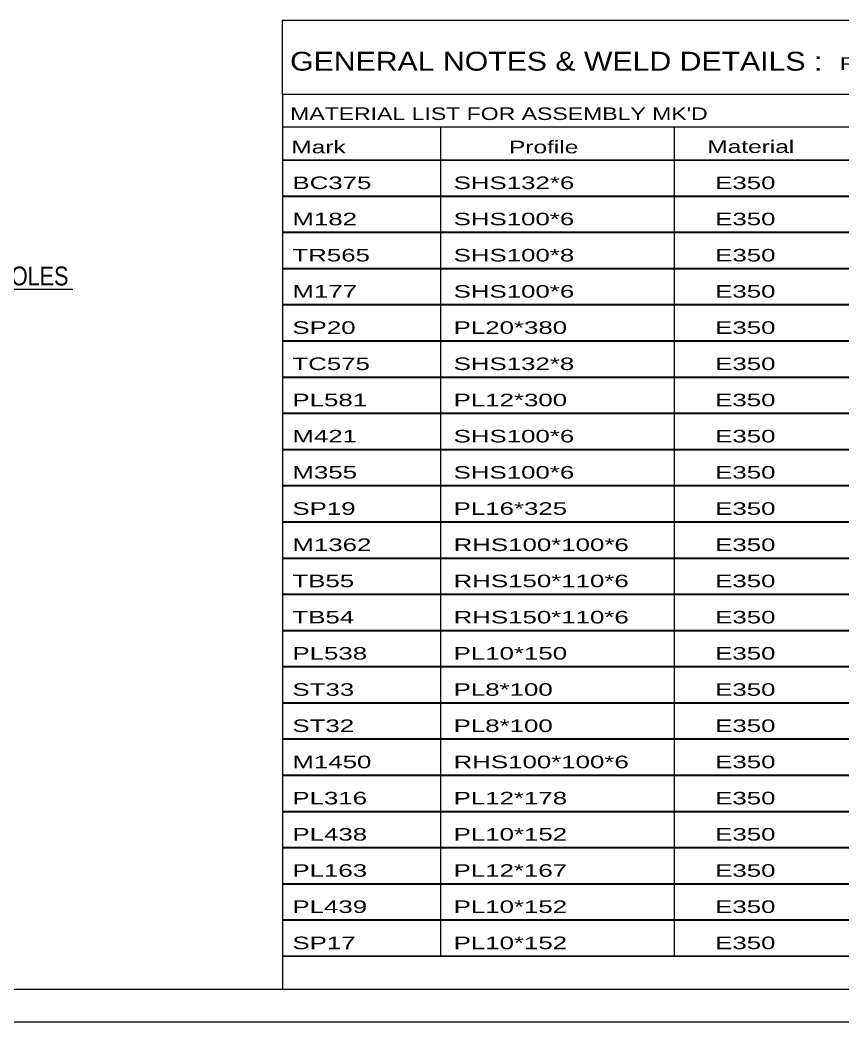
# Model space of a CAD drawing. Header units: millimetres. Extents: x 0 to 841, y 0 to 594.
# Drawn here: x 476.1 to 601.2, y 0 to 152.3 of the extents above; entities that cross this region are included whole.
import ezdxf

# ---------------------------------------------------------------- set-up
doc = ezdxf.new("R2010")
doc.units = ezdxf.units.MM
doc.styles.add('Arial Narrow', font='ARIALN.TTF', dxfattribs={"height": 0.2})

# ---------------------------------------------------------------- blocks, each defined once
blk = doc.blocks.new('Unknown-103609051-1133')
at = {"color": 5, "linetype": 'Continuous'}
for p, q in [((5, 5), (836, 5)), ((0, 0), (841, 0))]:
    blk.add_line(p, q, dxfattribs=at)
blk = doc.blocks.new('Unknown-103609051-23685')
at = {"color": 7, "linetype": 'Continuous'}
for p, q in [((516, 152.25), (676, 152.25)), ((516, 141), (516, 152.25)), ((516, 141), (676, 141)), ((516, 141), (516, 136)), ((516, 136), (676, 136)), ((516, 136), (516, 131)), ((540, 136), (540, 131)), ((575.5, 136), (575.5, 131)), ((516, 131), (676, 131)), ((516, 130.95), (516, 125.55)), ((516, 130.95), (676, 130.95)), ((540, 131), (540, 125.5)), ((575.5, 131), (575.5, 125.5)), ((516, 125.55), (676, 125.55)), ((516, 125.45), (516, 120.05)), ((516, 125.45), (676, 125.45)), ((540, 125.5), (540, 120)), ((575.5, 125.5), (575.5, 120)), ((516, 120.05), (676, 120.05)), ((516, 119.95), (516, 114.55)), ((516, 119.95), (676, 119.95)), ((540, 120), (540, 114.5)), ((575.5, 120), (575.5, 114.5)), ((516, 114.55), (676, 114.55)), ((516, 114.45), (516, 109.05)), ((516, 114.45), (676, 114.45)), ((540, 114.5), (540, 109)), ((575.5, 114.5), (575.5, 109)), ((516, 109.05), (676, 109.05)), ((516, 108.95), (516, 103.55)), ((516, 108.95), (676, 108.95)), ((540, 109), (540, 103.5)), ((575.5, 109), (575.5, 103.5)), ((516, 103.55), (676, 103.55)), ((516, 103.45), (516, 98.05)), ((516, 103.45), (676, 103.45)), ((540, 103.5), (540, 98)), ((575.5, 103.5), (575.5, 98)), ((516, 98.05), (676, 98.05)), ((516, 97.95), (516, 92.55)), ((516, 97.95), (676, 97.95)), ((540, 98), (540, 92.5)), ((575.5, 98), (575.5, 92.5)), ((516, 92.55), (676, 92.55)), ((516, 92.45), (516, 87.05)), ((516, 92.45), (676, 92.45)), ((540, 92.5), (540, 87)), ((575.5, 92.5), (575.5, 87)), ((516, 87.05), (676, 87.05)), ((516, 86.95), (516, 81.55)), ((516, 86.95), (676, 86.95)), ((540, 87), (540, 81.5)), ((575.5, 87), (575.5, 81.5)), ((516, 81.55), (676, 81.55)), ((516, 81.45), (516, 76.05)), ((516, 81.45), (676, 81.45)), ((540, 81.5), (540, 76)), ((575.5, 81.5), (575.5, 76)), ((516, 76.05), (676, 76.05)), ((516, 75.95), (516, 70.55)), ((516, 75.95), (676, 75.95)), ((540, 76), (540, 70.5)), ((575.5, 76), (575.5, 70.5)), ((516, 70.55), (676, 70.55)), ((516, 70.45), (516, 65.05)), ((516, 70.45), (676, 70.45)), ((540, 70.5), (540, 65)), ((575.5, 70.5), (575.5, 65)), ((516, 65.05), (676, 65.05)), ((516, 64.95), (516, 59.55)), ((516, 64.95), (676, 64.95)), ((540, 65), (540, 59.5)), ((575.5, 65), (575.5, 59.5)), ((516, 59.55), (676, 59.55)), ((516, 59.45), (516, 54.05)), ((516, 59.45), (676, 59.45)), ((540, 59.5), (540, 54)), ((575.5, 59.5), (575.5, 54)), ((516, 54.05), (676, 54.05)), ((516, 53.95), (516, 48.55)), ((516, 53.95), (676, 53.95)), ((540, 54), (540, 48.5)), ((575.5, 54), (575.5, 48.5)), ((516, 48.55), (676, 48.55)), ((516, 48.45), (516, 43.05)), ((516, 48.45), (676, 48.45)), ((540, 48.5), (540, 43)), ((575.5, 48.5), (575.5, 43)), ((516, 43.05), (676, 43.05)), ((516, 42.95), (516, 37.55)), ((516, 42.95), (676, 42.95)), ((540, 43), (540, 37.5)), ((575.5, 43), (575.5, 37.5)), ((516, 37.55), (676, 37.55)), ((516, 37.45), (516, 32.05)), ((516, 37.45), (676, 37.45)), ((540, 37.5), (540, 32)), ((575.5, 37.5), (575.5, 32)), ((516, 32.05), (676, 32.05)), ((540, 32), (540, 26.5)), ((575.5, 32), (575.5, 26.5)), ((516, 31.95), (516, 26.55)), ((516, 31.95), (676, 31.95)), ((516, 26.55), (676, 26.55)), ((516, 26.45), (516, 21.05)), ((516, 26.45), (676, 26.45)), ((540, 26.5), (540, 21)), ((575.5, 26.5), (575.5, 21)), ((516, 21.05), (676, 21.05)), ((516, 20.95), (516, 15.55)), ((516, 20.95), (676, 20.95)), ((540, 21), (540, 15.5)), ((575.5, 21), (575.5, 15.5)), ((516, 15.55), (676, 15.55)), ((516, 15.45), (516, 10.05)), ((516, 15.45), (676, 15.45)), ((540, 15.5), (540, 10)), ((575.5, 15.5), (575.5, 10)), ((516, 10.05), (676, 10.05)), ((516, 10), (676, 10)), ((516, 10), (516, 5)), ((516, 5), (676, 5))]:
    blk.add_line(p, q, dxfattribs=at)
at = {"color": 7, "style": 'Arial Narrow'}
for s, height, width, p in [('GENERAL NOTES & WELD DETAILS :', 2.8633, 1.4, (517.15, 144.56)), ('REFER TYP DRAWING TYP-01', 1.9089, 1.6, (600.7, 144.66)), ("MATERIAL LIST FOR ASSEMBLY MK'D", 1.9089, 1.6, (517.15, 137.06)), ('Mark', 1.909, 1.7, (517.34, 132)), ('Profile', 1.909, 1.7, (550.41, 132)), ('Material', 1.909, 1.7, (580.54, 132.06))]:
    blk.add_text(s, height=height, dxfattribs=dict(at, width=width)).set_placement(p)
at = {"color": 7, "linetype": 'Continuous', "style": 'Arial Narrow', "width": 1.794707}
for s, height, p in [('BC375', 1.909, (517.5, 126.56)), ('SHS132*6', 1.909, (542, 126.56)), ('E350', 1.909, (581.74, 126.56)), ('M182', 1.909, (517.5, 121.06)), ('SHS100*6', 1.909, (542, 121.06)), ('E350', 1.909, (581.74, 121.06)), ('TR565', 1.909, (517.5, 115.56)), ('SHS100*8', 1.909, (542, 115.56)), ('E350', 1.909, (581.74, 115.56)), ('M177', 1.909, (517.5, 110.06)), ('SHS100*6', 1.909, (542, 110.06)), ('E350', 1.909, (581.74, 110.06)), ('SP20', 1.909, (517.5, 104.56)), ('PL20*380', 1.909, (542, 104.56)), ('E350', 1.909, (581.74, 104.56)), ('TC575', 1.909, (517.5, 99.06)), ('SHS132*8', 1.909, (542, 99.06)), ('E350', 1.909, (581.74, 99.06)), ('PL581', 1.909, (517.5, 93.56)), ('PL12*300', 1.909, (542, 93.56)), ('E350', 1.909, (581.74, 93.56)), ('M421', 1.909, (517.5, 88.06)), ('SHS100*6', 1.909, (542, 88.06)), ('E350', 1.909, (581.74, 88.06)), ('M355', 1.909, (517.5, 82.56)), ('SHS100*6', 1.909, (542, 82.56)), ('E350', 1.909, (581.74, 82.56)), ('SP19', 1.909, (517.5, 77.06)), ('PL16*325', 1.909, (542, 77.06)), ('E350', 1.909, (581.74, 77.06)), ('M1362', 1.909, (517.5, 71.56)), ('RHS100*100*6', 1.9089, (542, 71.56)), ('E350', 1.909, (581.74, 71.56)), ('TB55', 1.909, (517.5, 66.06)), ('RHS150*110*6', 1.9089, (542, 66.06)), ('E350', 1.909, (581.74, 66.06)), ('TB54', 1.909, (517.5, 60.56)), ('RHS150*110*6', 1.9089, (542, 60.56)), ('E350', 1.909, (581.74, 60.56)), ('PL538', 1.909, (517.5, 55.06)), ('PL10*150', 1.909, (542, 55.06)), ('E350', 1.909, (581.74, 55.06)), ('ST33', 1.909, (517.5, 49.56)), ('PL8*100', 1.909, (542, 49.56)), ('E350', 1.909, (581.74, 49.56)), ('ST32', 1.909, (517.5, 44.06)), ('PL8*100', 1.909, (542, 44.06)), ('E350', 1.909, (581.74, 44.06)), ('M1450', 1.909, (517.5, 38.56)), ('RHS100*100*6', 1.9089, (542, 38.56)), ('E350', 1.909, (581.74, 38.56)), ('PL316', 1.909, (517.5, 33.06)), ('PL12*178', 1.909, (542, 33.06)), ('E350', 1.909, (581.74, 33.06)), ('PL438', 1.909, (517.5, 27.56)), ('PL10*152', 1.909, (542, 27.56)), ('E350', 1.909, (581.74, 27.56)), ('PL163', 1.909, (517.5, 22.06)), ('PL12*167', 1.909, (542, 22.06)), ('E350', 1.909, (581.74, 22.06)), ('PL439', 1.909, (517.5, 16.56)), ('PL10*152', 1.909, (542, 16.56)), ('E350', 1.909, (581.74, 16.56)), ('SP17', 1.909, (517.5, 11.06)), ('PL10*152', 1.909, (542, 11.06)), ('E350', 1.909, (581.74, 11.06))]:
    blk.add_text(s, height=height, dxfattribs=at).set_placement(p)
blk = doc.blocks.new('Mark-103609051-16242 - 15980')
at = {"color": 0}
for points in [[(459.79, 111.93), (459.79, 114.93), (457.97, 114.93), (457.97, 111.93)], [(462.52, 111.93), (462.52, 114.93), (460.69, 114.93), (460.69, 111.93)], [(467.08, 111.93), (467.08, 114.93), (463.42, 114.93), (463.42, 111.93)], [(483.51, 111.93), (483.51, 114.93), (467.98, 114.93), (467.98, 111.93)]]:
    blk.add_wipeout(points, dxfattribs=at)
for points in [[(459.79, 111.93), (459.79, 114.93), (457.97, 114.93), (457.97, 111.93)], [(462.52, 111.93), (462.52, 114.93), (460.69, 114.93), (460.69, 111.93)], [(467.08, 111.93), (467.08, 114.93), (463.42, 114.93), (463.42, 111.93)], [(483.51, 111.93), (483.51, 114.93), (467.98, 114.93), (467.98, 111.93)]]:
    blk.add_wipeout(points, dxfattribs=at)
at = {"color": 7, "linetype": 'Continuous'}
for p, q in [((448.69, 98.01), (457.37, 111.33)), ((457.37, 111.33), (484.11, 111.33))]:
    blk.add_line(p, q, dxfattribs=at)
at = {"color": 3, "style": 'Arial Narrow'}
for s, height, p in [('4', 2.86, (457.97, 111.93)), ('#', 2.86, (460.69, 111.93)), ('18', 2.863, (463.42, 111.93)), ('Ø  HOLES', 2.863, (467.98, 111.93))]:
    blk.add_text(s, height=height, dxfattribs=at).set_placement(p)

msp = doc.modelspace()

# ---------------------------------------------------------------- block references
for name in ['Unknown-103609051-1133', 'Unknown-103609051-23685']:
    msp.add_blockref(name, (0, 0))

# ---------------------------------------------------------------- next in the draw order: block references
msp.add_blockref('Mark-103609051-16242 - 15980', (0, 0))

doc.saveas('drawing.dxf')
